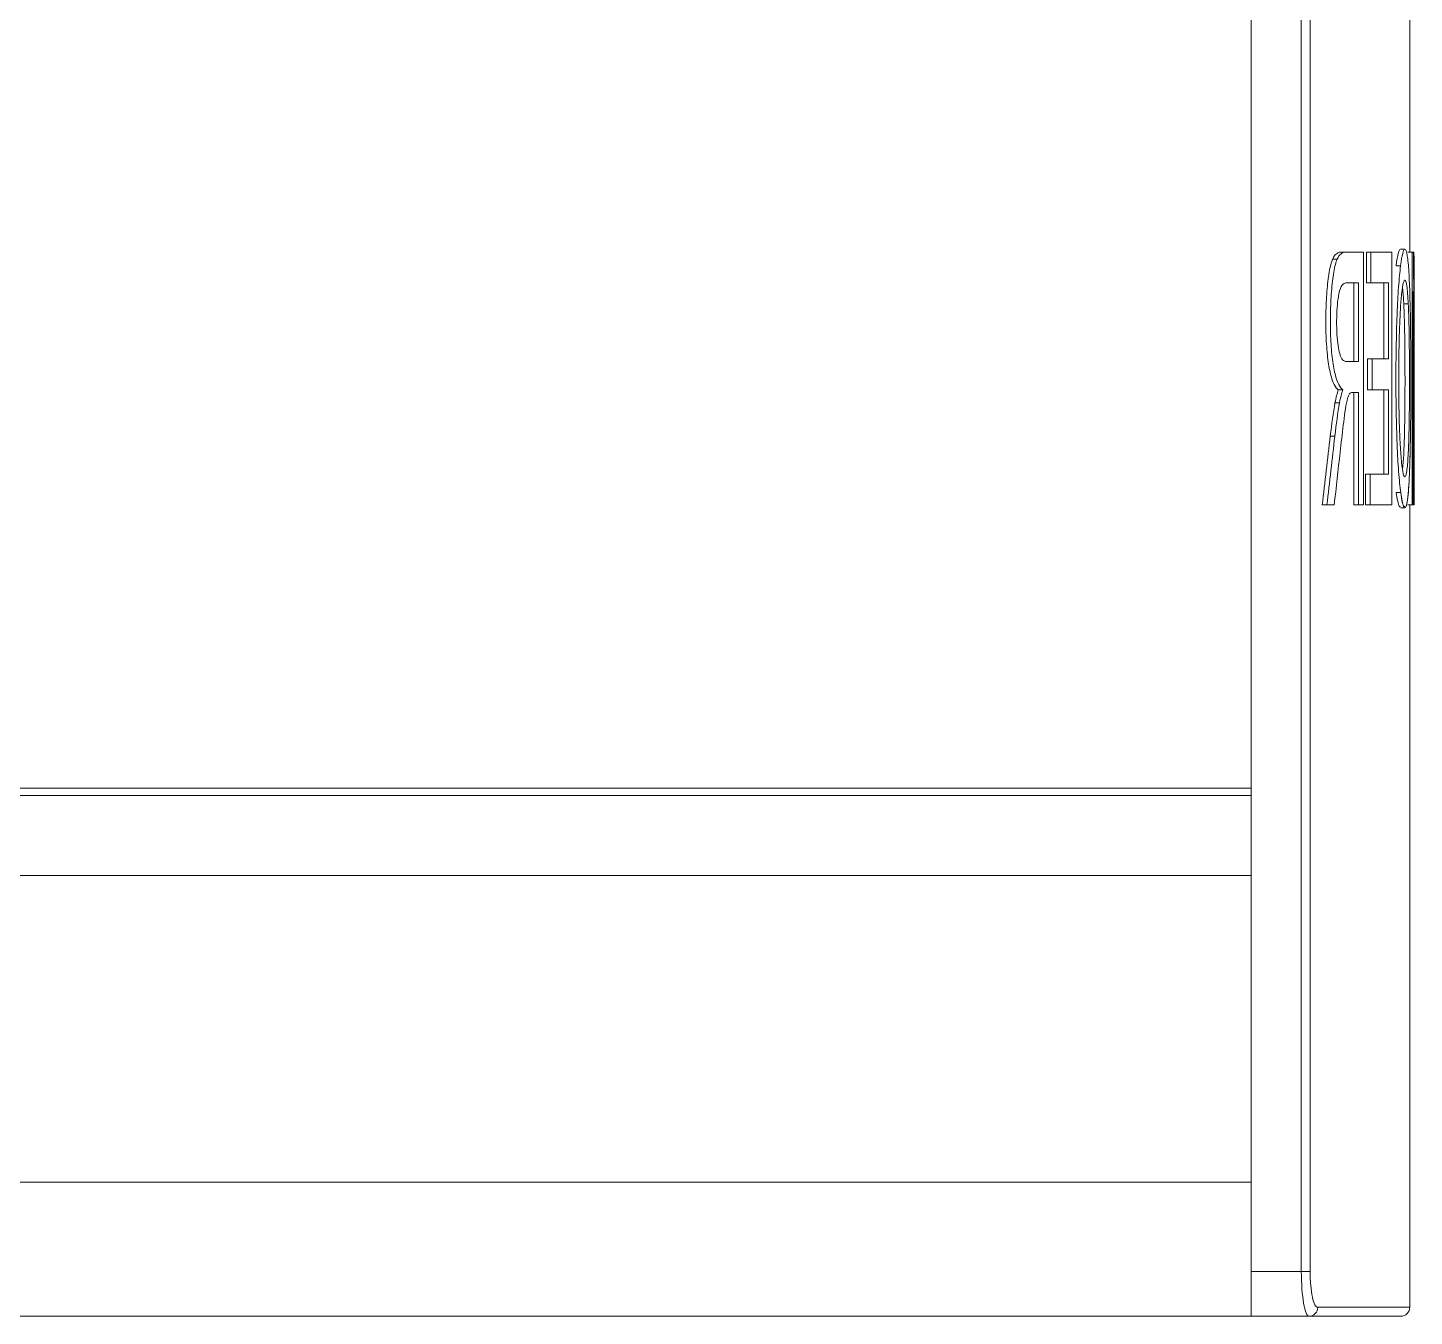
# Model space of a CAD drawing. Extents: x -976302 to -776254, y 5665 to 231437.
# Drawn here: x -798779.3 to -798623.1, y 88286.9 to 88432 of the extents above; entities that cross this region are included whole.
import ezdxf

# ---------------------------------------------------------------- set-up
doc = ezdxf.new("R2010")
doc.units = 0
doc.header["$LTSCALE"] = 1000
doc.header["$MEASUREMENT"] = 0
doc.layers.add('暖通', color=7, linetype='Continuous')

# ---------------------------------------------------------------- blocks, each defined once
blk = doc.blocks.new('*U22')
at = {"color": 5, "linetype": 'Continuous', "lineweight": 15}
for p, q in [((-23576.66, -16965.715), (-23576.66, -16947.857)), ((-23576.66, -16947.857), (-23576.66, -16965.715)), ((-23579.07, -16948.651), (-23579.07, -16988.361)), ((-23579.07, -16948.651), (-23579.07, -16988.361)), ((-23578.876, -16988.361), (-23578.876, -16948.651)), ((-23578.876, -16988.361), (-23578.876, -16948.651)), ((-23580.184, -16958.456), (-23580.184, -16979.251)), ((-23580.184, -16958.456), (-23580.184, -16979.251)), ((-23578.372, -16965.871), (-23578.271, -16965.871)), ((-23578.372, -16965.871), (-23578.271, -16965.871)), ((-23577.691, -16971.333), (-23577.691, -16965.715)), ((-23577.691, -16971.333), (-23577.691, -16965.715)), ((-23577.624, -16966.402), (-23577.624, -16965.715)), ((-23577.624, -16965.715), (-23577.524, -16965.715)), ((-23577.624, -16966.402), (-23577.624, -16965.715)), ((-23577.624, -16965.715), (-23577.524, -16965.715)), ((-23577.524, -16965.715), (-23577.524, -16966.402)), ((-23577.06, -16965.715), (-23577.524, -16965.715)), ((-23577.06, -16965.715), (-23577.524, -16965.715)), ((-23577.524, -16965.715), (-23577.524, -16966.402)), ((-23577.06, -16971.333), (-23577.06, -16965.715)), ((-23577.06, -16971.333), (-23577.06, -16965.715)), ((-23576.869, -16965.651), (-23576.77, -16965.651)), ((-23576.869, -16965.651), (-23576.77, -16965.651)), ((-23576.703, -16965.715), (-23576.604, -16965.715)), ((-23576.703, -16965.715), (-23576.604, -16965.715)), ((-23576.604, -16965.715), (-23576.604, -16971.333)), ((-23576.577, -16965.715), (-23576.604, -16965.715)), ((-23576.604, -16965.715), (-23576.604, -16971.333)), ((-23576.577, -16965.715), (-23576.604, -16965.715)), ((-23576.577, -16965.715), (-23576.567, -16965.715)), ((-23576.577, -16965.715), (-23576.567, -16965.715)), ((-23576.965, -16966.022), (-23576.865, -16966.022)), ((-23576.965, -16966.022), (-23576.865, -16966.022)), ((-23578.082, -16966.402), (-23577.803, -16966.402)), ((-23578.082, -16966.402), (-23577.803, -16966.402)), ((-23577.904, -16968.149), (-23577.904, -16966.402)), ((-23577.904, -16968.149), (-23577.904, -16966.402)), ((-23577.803, -16966.402), (-23577.803, -16968.149)), ((-23577.803, -16966.402), (-23577.803, -16968.149)), ((-23577.624, -16966.402), (-23577.524, -16966.402)), ((-23577.624, -16966.402), (-23577.524, -16966.402)), ((-23577.524, -16966.402), (-23577.135, -16966.402)), ((-23577.524, -16966.402), (-23577.135, -16966.402)), ((-23577.235, -16968.087), (-23577.235, -16966.402)), ((-23577.235, -16968.087), (-23577.235, -16966.402)), ((-23577.135, -16966.402), (-23577.135, -16968.087)), ((-23577.135, -16966.402), (-23577.135, -16968.087)), ((-23576.585, -16971.333), (-23576.585, -16966.589)), ((-23576.585, -16971.333), (-23576.585, -16966.589)), ((-23576.793, -16966.866), (-23576.694, -16966.866)), ((-23576.793, -16966.866), (-23576.694, -16966.866)), ((-23578.061, -16968.149), (-23578.052, -16968.149)), ((-23578.061, -16968.149), (-23578.052, -16968.149)), ((-23577.803, -16968.149), (-23578.052, -16968.149)), ((-23577.803, -16968.149), (-23578.052, -16968.149)), ((-23577.599, -16968.774), (-23577.599, -16968.087)), ((-23577.599, -16968.087), (-23577.498, -16968.087)), ((-23577.599, -16968.774), (-23577.599, -16968.087)), ((-23577.599, -16968.087), (-23577.498, -16968.087)), ((-23577.498, -16968.087), (-23577.498, -16968.774)), ((-23577.135, -16968.087), (-23577.498, -16968.087)), ((-23577.135, -16968.087), (-23577.498, -16968.087)), ((-23577.498, -16968.087), (-23577.498, -16968.774)), ((-23578.248, -16968.774), (-23578.147, -16968.774)), ((-23578.248, -16968.774), (-23578.147, -16968.774)), ((-23577.935, -16968.835), (-23577.803, -16968.835)), ((-23577.935, -16968.835), (-23577.803, -16968.835)), ((-23577.904, -16971.333), (-23577.904, -16968.835)), ((-23577.904, -16971.333), (-23577.904, -16968.835)), ((-23577.803, -16968.835), (-23577.803, -16971.333)), ((-23577.803, -16968.835), (-23577.803, -16971.333)), ((-23577.599, -16968.774), (-23577.498, -16968.774)), ((-23577.599, -16968.774), (-23577.498, -16968.774)), ((-23577.498, -16968.774), (-23577.135, -16968.774)), ((-23577.498, -16968.774), (-23577.135, -16968.774)), ((-23577.235, -16970.647), (-23577.235, -16968.774)), ((-23577.235, -16970.647), (-23577.235, -16968.774)), ((-23577.135, -16968.774), (-23577.135, -16970.647)), ((-23577.135, -16968.774), (-23577.135, -16970.647)), ((-23578.322, -16969.063), (-23578.221, -16969.063)), ((-23578.322, -16969.063), (-23578.221, -16969.063)), ((-23576.561, -16971.333), (-23576.561, -16969.272)), ((-23576.561, -16969.272), (-23576.561, -16971.333)), ((-23578.427, -16969.803), (-23578.326, -16969.803)), ((-23578.427, -16969.803), (-23578.326, -16969.803)), ((-23577.641, -16971.333), (-23577.641, -16970.647)), ((-23577.641, -16970.647), (-23577.541, -16970.647)), ((-23577.641, -16971.333), (-23577.641, -16970.647)), ((-23577.641, -16970.647), (-23577.541, -16970.647)), ((-23577.541, -16970.647), (-23577.541, -16971.333)), ((-23577.135, -16970.647), (-23577.541, -16970.647)), ((-23577.135, -16970.647), (-23577.541, -16970.647)), ((-23577.541, -16970.647), (-23577.541, -16971.333)), ((-23576.961, -16971.056), (-23576.862, -16971.056)), ((-23576.961, -16971.056), (-23576.862, -16971.056)), ((-23578.604, -16971.333), (-23578.503, -16971.333)), ((-23578.604, -16971.333), (-23578.503, -16971.333)), ((-23578.503, -16971.333), (-23578.338, -16971.333)), ((-23578.503, -16971.333), (-23578.338, -16971.333)), ((-23577.904, -16971.333), (-23577.803, -16971.333)), ((-23577.904, -16971.333), (-23577.803, -16971.333)), ((-23577.803, -16971.333), (-23577.691, -16971.333)), ((-23577.803, -16971.333), (-23577.691, -16971.333)), ((-23577.641, -16971.333), (-23577.541, -16971.333)), ((-23577.641, -16971.333), (-23577.541, -16971.333)), ((-23577.541, -16971.333), (-23577.06, -16971.333)), ((-23577.541, -16971.333), (-23577.06, -16971.333)), ((-23576.869, -16971.397), (-23576.77, -16971.397)), ((-23576.77, -16971.397), (-23576.869, -16971.397)), ((-23576.703, -16971.333), (-23576.604, -16971.333)), ((-23576.703, -16971.333), (-23576.604, -16971.333)), ((-23576.66, -16989.155), (-23576.66, -16971.333)), ((-23576.66, -16971.333), (-23576.66, -16989.155)), ((-23576.604, -16971.333), (-23576.585, -16971.333)), ((-23576.604, -16971.333), (-23576.585, -16971.333)), ((-23576.585, -16971.333), (-23576.564, -16971.333)), ((-23576.585, -16971.333), (-23576.564, -16971.333)), ((-23576.564, -16971.333), (-23576.561, -16971.333)), ((-23576.564, -16971.333), (-23576.561, -16971.333)), ((-23580.184, -16979.562), (-23580.184, -16979.251)), ((-23580.184, -16979.562), (-23580.184, -16979.251)), ((-23580.184, -16986.375), (-23580.184, -16979.562)), ((-23580.184, -16986.375), (-23580.184, -16979.562)), ((-23580.184, -16986.738), (-23580.184, -16986.375)), ((-23580.184, -16986.738), (-23580.184, -16986.375)), ((-23580.184, -16986.738), (-23580.184, -16988.361)), ((-23580.184, -16986.738), (-23580.184, -16988.361)), ((-23580.184, -16988.361), (-23580.184, -16989.353)), ((-23579.07, -16988.361), (-23580.184, -16988.361)), ((-23580.184, -16988.361), (-23580.184, -16989.353)), ((-23579.07, -16988.361), (-23580.184, -16988.361)), ((-23578.876, -16988.361), (-23579.07, -16988.361)), ((-23578.876, -16988.361), (-23579.07, -16988.361)), ((-23576.66, -16989.155), (-23578.704, -16989.155)), ((-23576.66, -16989.155), (-23578.704, -16989.155)), ((-23580.184, -16989.353), (-23578.898, -16989.353)), ((-23580.184, -16989.353), (-23578.898, -16989.353)), ((-23578.898, -16989.353), (-23576.859, -16989.353)), ((-23578.898, -16989.353), (-23576.859, -16989.353))]:
    blk.add_line(p, q, dxfattribs=at)
at = {"color": 7, "linetype": 'Continuous', "lineweight": 15}
for p, q in [((-24580.184, -16977.627), (-23580.184, -16977.627)), ((-24580.184, -16977.788), (-23580.184, -16977.788)), ((-24580.184, -16989.353), (-23580.184, -16989.353))]:
    blk.add_line(p, q, dxfattribs=at)
at = {"color": 253, "linetype": 'Continuous', "lineweight": 15, "true_color": 0x9e9e9e}
for p, q in [((-24580.184, -16979.562), (-23580.184, -16979.562)), ((-24580.184, -16986.375), (-23580.184, -16986.375))]:
    blk.add_line(p, q, dxfattribs=at)
at = {"color": 5, "linetype": 'Continuous', "lineweight": 15}
for centre, radius, start, end in [((-23578.9, -16989.157), 0.196, 270.6344, 0.6206), ((-23578.9, -16989.157), 0.196, 270.6344, 0.6206), ((-23576.859, -16989.155), 0.199, 270, 360), ((-23576.859, -16989.155), 0.199, 270, 0)]:
    blk.add_arc(centre, radius, start, end, dxfattribs=at)
for centre, major_axis, ratio, start_param, end_param in [((-23670.97, -16971.651), (0, 324.332), 0.291088, -1.564488, -1.552495), ((-23670.97, -16974.016), (0, 328.506), 0.287389, -1.56263, -1.548188), ((-23670.97, -16938.099), (0, 164.547), 0.573149, 4.509015, 4.5185), ((-23670.97, -16938.099), (0, 164.72), 0.573149, 4.509231, 4.518707), ((-23670.97, -16939.668), (0, 163.957), 0.575816, 4.51804, 4.525307)]:
    blk.add_ellipse(centre, major_axis=major_axis, ratio=ratio, start_param=start_param, end_param=end_param, dxfattribs=at)
at = {"color": 5, "linetype": 'Continuous', "lineweight": 15, "extrusion": (0, 0, -1)}
for centre, major_axis, ratio, start_param, end_param in [((-23670.97, -16971.651), (0, 324.332), 0.291088, 1.552495, 1.564488), ((-23670.97, -16974.016), (0, 328.506), 0.287389, 1.548188, 1.56263), ((-23670.97, -16938.099), (0, 164.547), 0.573149, 1.764685, 1.774171), ((-23670.97, -16938.099), (0, 164.72), 0.573149, 1.764479, 1.773954), ((-23670.97, -16939.668), (0, 163.957), 0.575816, 1.757878, 1.765146)]:
    blk.add_ellipse(centre, major_axis=major_axis, ratio=ratio, start_param=start_param, end_param=end_param, dxfattribs=at)
at = {"color": 5, "linetype": 'Continuous', "lineweight": 15}
for points, knots in [([(-23578.248, -16968.774), (-23578.278, -16968.75), (-23578.308, -16968.714), (-23578.367, -16968.604), (-23578.396, -16968.526), (-23578.447, -16968.323), (-23578.469, -16968.193), (-23578.502, -16967.906), (-23578.514, -16967.744), (-23578.526, -16967.415), (-23578.527, -16967.244), (-23578.521, -16966.91), (-23578.513, -16966.744), (-23578.488, -16966.437), (-23578.472, -16966.288), (-23578.428, -16966.038), (-23578.402, -16965.936), (-23578.372, -16965.871)], [0, 0, 0, 0, 0.125, 0.125, 0.25, 0.25, 0.375, 0.375, 0.5, 0.5, 0.625, 0.625, 0.75, 0.75, 0.875, 0.875, 1, 1, 1, 1]), ([(-23578.248, -16968.774), (-23578.278, -16968.75), (-23578.308, -16968.714), (-23578.367, -16968.604), (-23578.396, -16968.526), (-23578.447, -16968.323), (-23578.469, -16968.193), (-23578.502, -16967.906), (-23578.514, -16967.744), (-23578.526, -16967.415), (-23578.527, -16967.244), (-23578.521, -16966.91), (-23578.513, -16966.744), (-23578.488, -16966.437), (-23578.472, -16966.288), (-23578.428, -16966.038), (-23578.402, -16965.936), (-23578.372, -16965.871)], [0, 0, 0, 0, 0.125, 0.125, 0.25, 0.25, 0.375, 0.375, 0.5, 0.5, 0.625, 0.625, 0.75, 0.75, 0.875, 0.875, 1, 1, 1, 1]), ([(-23578.271, -16965.871), (-23578.3, -16965.936), (-23578.327, -16966.037), (-23578.37, -16966.287), (-23578.387, -16966.435), (-23578.412, -16966.744), (-23578.42, -16966.91), (-23578.426, -16967.243), (-23578.425, -16967.412), (-23578.413, -16967.742), (-23578.401, -16967.902), (-23578.376, -16968.118), (-23578.367, -16968.186), (-23578.345, -16968.312), (-23578.333, -16968.371), (-23578.295, -16968.525), (-23578.266, -16968.602), (-23578.207, -16968.714), (-23578.177, -16968.75), (-23578.147, -16968.774)], [0, 0, 0, 0, 0.125, 0.125, 0.25, 0.25, 0.375, 0.375, 0.5, 0.5, 0.625, 0.625, 0.6875, 0.6875, 0.75, 0.75, 0.875, 0.875, 1, 1, 1, 1]), ([(-23578.271, -16965.871), (-23578.3, -16965.936), (-23578.327, -16966.037), (-23578.37, -16966.287), (-23578.387, -16966.435), (-23578.412, -16966.744), (-23578.42, -16966.91), (-23578.426, -16967.243), (-23578.425, -16967.412), (-23578.413, -16967.742), (-23578.401, -16967.902), (-23578.376, -16968.118), (-23578.367, -16968.186), (-23578.345, -16968.312), (-23578.333, -16968.371), (-23578.295, -16968.525), (-23578.266, -16968.602), (-23578.207, -16968.714), (-23578.177, -16968.75), (-23578.147, -16968.774)], [0, 0, 0, 0, 0.125, 0.125, 0.25, 0.25, 0.375, 0.375, 0.5, 0.5, 0.625, 0.625, 0.6875, 0.6875, 0.75, 0.75, 0.875, 0.875, 1, 1, 1, 1]), ([(-23578.372, -16965.871), (-23578.347, -16965.814), (-23578.321, -16965.783), (-23578.27, -16965.738), (-23578.244, -16965.726), (-23578.193, -16965.714), (-23578.168, -16965.715), (-23578.118, -16965.715), (-23577.994, -16965.715), (-23577.879, -16965.715), (-23577.791, -16965.715)], [0, 0, 0, 0, 0.125, 0.125, 0.25, 0.25, 0.375, 0.375, 0.5, 1, 1, 1, 1]), ([(-23578.372, -16965.871), (-23578.347, -16965.814), (-23578.321, -16965.783), (-23578.27, -16965.738), (-23578.244, -16965.726), (-23578.193, -16965.714), (-23578.168, -16965.715), (-23578.118, -16965.715), (-23577.994, -16965.715), (-23577.879, -16965.715), (-23577.791, -16965.715)], [0, 0, 0, 0, 0.125, 0.125, 0.25, 0.25, 0.375, 0.375, 0.5, 1, 1, 1, 1]), ([(-23577.691, -16965.715), (-23577.778, -16965.715), (-23577.871, -16965.715), (-23577.992, -16965.715), (-23578.017, -16965.715), (-23578.067, -16965.715), (-23578.092, -16965.714), (-23578.144, -16965.726), (-23578.169, -16965.738), (-23578.221, -16965.783), (-23578.246, -16965.815), (-23578.271, -16965.871)], [0, 0, 0, 0, 0.5, 0.5, 0.625, 0.625, 0.75, 0.75, 0.875, 0.875, 1, 1, 1, 1]), ([(-23577.691, -16965.715), (-23577.778, -16965.715), (-23577.871, -16965.715), (-23577.992, -16965.715), (-23578.017, -16965.715), (-23578.067, -16965.715), (-23578.092, -16965.714), (-23578.144, -16965.726), (-23578.169, -16965.738), (-23578.221, -16965.783), (-23578.246, -16965.815), (-23578.271, -16965.871)], [0, 0, 0, 0, 0.5, 0.5, 0.625, 0.625, 0.75, 0.75, 0.875, 0.875, 1, 1, 1, 1]), ([(-23576.965, -16966.022), (-23576.949, -16965.901), (-23576.933, -16965.807), (-23576.9, -16965.683), (-23576.884, -16965.653), (-23576.869, -16965.651)], [0, 0, 0, 0, 0.5, 0.5, 1, 1, 1, 1]), ([(-23576.965, -16966.022), (-23576.949, -16965.901), (-23576.933, -16965.807), (-23576.9, -16965.683), (-23576.884, -16965.653), (-23576.869, -16965.651)], [0, 0, 0, 0, 0.5, 0.5, 1, 1, 1, 1]), ([(-23576.77, -16965.651), (-23576.785, -16965.653), (-23576.801, -16965.683), (-23576.833, -16965.807), (-23576.849, -16965.901), (-23576.865, -16966.022)], [0, 0, 0, 0, 0.5, 0.5, 1, 1, 1, 1]), ([(-23576.77, -16965.651), (-23576.785, -16965.653), (-23576.801, -16965.683), (-23576.833, -16965.807), (-23576.849, -16965.901), (-23576.865, -16966.022)], [0, 0, 0, 0, 0.5, 0.5, 1, 1, 1, 1]), ([(-23576.649, -16969.988), (-23576.645, -16969.771), (-23576.642, -16969.546), (-23576.637, -16969.082), (-23576.636, -16968.839), (-23576.636, -16968.356), (-23576.637, -16968.116), (-23576.64, -16967.641), (-23576.643, -16967.403), (-23576.65, -16966.954), (-23576.656, -16966.739), (-23576.669, -16966.36), (-23576.678, -16966.189), (-23576.693, -16965.985), (-23576.699, -16965.925), (-23576.711, -16965.823), (-23576.718, -16965.781), (-23576.738, -16965.682), (-23576.753, -16965.653), (-23576.77, -16965.651)], [0, 0, 0, 0, 0.125, 0.125, 0.25, 0.25, 0.375, 0.375, 0.5, 0.5, 0.625, 0.625, 0.75, 0.75, 0.8125, 0.8125, 0.875, 0.875, 1, 1, 1, 1]), ([(-23576.649, -16969.988), (-23576.645, -16969.771), (-23576.642, -16969.546), (-23576.637, -16969.082), (-23576.636, -16968.839), (-23576.636, -16968.356), (-23576.637, -16968.116), (-23576.64, -16967.641), (-23576.643, -16967.403), (-23576.65, -16966.954), (-23576.656, -16966.739), (-23576.669, -16966.36), (-23576.678, -16966.189), (-23576.693, -16965.985), (-23576.699, -16965.925), (-23576.711, -16965.823), (-23576.718, -16965.781), (-23576.738, -16965.682), (-23576.753, -16965.653), (-23576.77, -16965.651)], [0, 0, 0, 0, 0.125, 0.125, 0.25, 0.25, 0.375, 0.375, 0.5, 0.5, 0.625, 0.625, 0.75, 0.75, 0.8125, 0.8125, 0.875, 0.875, 1, 1, 1, 1]), ([(-23576.567, -16965.715), (-23576.564, -16966.512), (-23576.562, -16967.707), (-23576.561, -16968.902), (-23576.561, -16969.699), (-23576.561, -16970.097), (-23576.562, -16970.498)], [0, 0, 0, 0, 0.5, 0.75, 0.75, 1, 1, 1, 1]), ([(-23576.567, -16965.715), (-23576.564, -16966.512), (-23576.562, -16967.707), (-23576.561, -16968.902), (-23576.561, -16969.699), (-23576.561, -16970.097), (-23576.562, -16970.498)], [0, 0, 0, 0, 0.5, 0.75, 0.75, 1, 1, 1, 1]), ([(-23576.865, -16966.022), (-23576.881, -16966.151), (-23576.896, -16966.308), (-23576.917, -16966.59), (-23576.923, -16966.691), (-23576.934, -16966.899), (-23576.939, -16967.007), (-23576.952, -16967.341), (-23576.958, -16967.579), (-23576.966, -16968.057), (-23576.968, -16968.301), (-23576.968, -16968.79), (-23576.966, -16969.032), (-23576.958, -16969.509), (-23576.951, -16969.746), (-23576.938, -16970.081), (-23576.933, -16970.189), (-23576.922, -16970.397), (-23576.915, -16970.498), (-23576.902, -16970.683), (-23576.894, -16970.769), (-23576.879, -16970.924), (-23576.87, -16970.995), (-23576.862, -16971.056)], [0, 0, 0, 0, 0.125, 0.125, 0.1875, 0.1875, 0.25, 0.25, 0.375, 0.375, 0.5, 0.5, 0.625, 0.625, 0.75, 0.75, 0.8125, 0.8125, 0.875, 0.875, 0.9375, 0.9375, 1, 1, 1, 1]), ([(-23576.865, -16966.022), (-23576.881, -16966.151), (-23576.896, -16966.308), (-23576.917, -16966.59), (-23576.923, -16966.691), (-23576.934, -16966.899), (-23576.939, -16967.007), (-23576.952, -16967.341), (-23576.958, -16967.579), (-23576.966, -16968.057), (-23576.968, -16968.301), (-23576.968, -16968.79), (-23576.966, -16969.032), (-23576.958, -16969.509), (-23576.951, -16969.746), (-23576.938, -16970.081), (-23576.933, -16970.189), (-23576.922, -16970.397), (-23576.915, -16970.498), (-23576.902, -16970.683), (-23576.894, -16970.769), (-23576.879, -16970.924), (-23576.87, -16970.995), (-23576.862, -16971.056)], [0, 0, 0, 0, 0.125, 0.125, 0.1875, 0.1875, 0.25, 0.25, 0.375, 0.375, 0.5, 0.5, 0.625, 0.625, 0.75, 0.75, 0.8125, 0.8125, 0.875, 0.875, 0.9375, 0.9375, 1, 1, 1, 1]), ([(-23578.236, -16966.647), (-23578.215, -16966.548), (-23578.189, -16966.487), (-23578.135, -16966.416), (-23578.108, -16966.403), (-23578.082, -16966.402)], [0, 0, 0, 0, 0.5, 0.5, 1, 1, 1, 1]), ([(-23578.236, -16966.647), (-23578.215, -16966.548), (-23578.189, -16966.487), (-23578.135, -16966.416), (-23578.108, -16966.403), (-23578.082, -16966.402)], [0, 0, 0, 0, 0.5, 0.5, 1, 1, 1, 1]), ([(-23576.887, -16967.378), (-23576.881, -16967.225), (-23576.874, -16967.079), (-23576.858, -16966.822), (-23576.848, -16966.71), (-23576.826, -16966.525), (-23576.815, -16966.454), (-23576.792, -16966.362), (-23576.781, -16966.34), (-23576.77, -16966.338)], [0, 0, 0, 0, 0.25, 0.25, 0.5, 0.5, 0.75, 0.75, 1, 1, 1, 1]), ([(-23576.887, -16967.378), (-23576.881, -16967.225), (-23576.874, -16967.079), (-23576.858, -16966.822), (-23576.848, -16966.71), (-23576.826, -16966.525), (-23576.815, -16966.454), (-23576.792, -16966.362), (-23576.781, -16966.34), (-23576.77, -16966.338)], [0, 0, 0, 0, 0.25, 0.25, 0.5, 0.5, 0.75, 0.75, 1, 1, 1, 1]), ([(-23576.793, -16966.866), (-23576.796, -16966.824), (-23576.801, -16966.739), (-23576.81, -16966.617), (-23576.817, -16966.552), (-23576.821, -16966.516)], [0, 0, 0, 0, 0.305234, 0.613147, 1, 1, 1, 1]), ([(-23576.793, -16966.866), (-23576.796, -16966.824), (-23576.801, -16966.739), (-23576.81, -16966.617), (-23576.817, -16966.552), (-23576.821, -16966.516)], [0, 0, 0, 0, 0.305234, 0.613147, 1, 1, 1, 1]), ([(-23576.77, -16966.338), (-23576.754, -16966.34), (-23576.739, -16966.384), (-23576.72, -16966.519), (-23576.714, -16966.576), (-23576.703, -16966.708), (-23576.698, -16966.783), (-23576.694, -16966.866)], [0, 0, 0, 0, 0.5, 0.5, 0.75, 0.75, 1, 1, 1, 1]), ([(-23576.77, -16966.338), (-23576.754, -16966.34), (-23576.739, -16966.384), (-23576.72, -16966.519), (-23576.714, -16966.576), (-23576.703, -16966.708), (-23576.698, -16966.783), (-23576.694, -16966.866)], [0, 0, 0, 0, 0.5, 0.5, 0.75, 0.75, 1, 1, 1, 1]), ([(-23578.259, -16967.74), (-23578.269, -16967.656), (-23578.277, -16967.563), (-23578.285, -16967.37), (-23578.286, -16967.269), (-23578.283, -16967.069), (-23578.278, -16966.972), (-23578.261, -16966.793), (-23578.249, -16966.715), (-23578.236, -16966.647)], [0, 0, 0, 0, 0.25, 0.25, 0.5, 0.5, 0.75, 0.75, 1, 1, 1, 1]), ([(-23578.259, -16967.74), (-23578.269, -16967.656), (-23578.277, -16967.563), (-23578.285, -16967.37), (-23578.286, -16967.269), (-23578.283, -16967.069), (-23578.278, -16966.972), (-23578.261, -16966.793), (-23578.249, -16966.715), (-23578.236, -16966.647)], [0, 0, 0, 0, 0.25, 0.25, 0.5, 0.5, 0.75, 0.75, 1, 1, 1, 1]), ([(-23576.822, -16970.526), (-23576.816, -16970.476), (-23576.8, -16970.351), (-23576.783, -16969.966), (-23576.768, -16969.344), (-23576.765, -16968.5), (-23576.769, -16967.684), (-23576.781, -16967.125), (-23576.791, -16966.927), (-23576.793, -16966.866)], [0, 0, 0, 0, 0.083787, 0.211443, 0.355757, 0.572741, 0.809218, 0.941691, 1, 1, 1, 1]), ([(-23576.822, -16970.526), (-23576.816, -16970.476), (-23576.8, -16970.351), (-23576.783, -16969.966), (-23576.768, -16969.344), (-23576.765, -16968.5), (-23576.769, -16967.684), (-23576.781, -16967.125), (-23576.791, -16966.927), (-23576.793, -16966.866)], [0, 0, 0, 0, 0.0837872, 0.2114429, 0.3557565, 0.5727412, 0.8092179, 0.9416913, 1, 1, 1, 1]), ([(-23576.694, -16966.866), (-23576.686, -16967.012), (-23576.681, -16967.195), (-23576.673, -16967.576), (-23576.671, -16967.779), (-23576.668, -16968.189), (-23576.667, -16968.394), (-23576.667, -16968.805), (-23576.668, -16969.012), (-23576.672, -16969.421), (-23576.675, -16969.617), (-23576.685, -16969.986), (-23576.692, -16970.148), (-23576.709, -16970.427), (-23576.719, -16970.536), (-23576.742, -16970.68), (-23576.755, -16970.71), (-23576.769, -16970.709)], [0, 0, 0, 0, 0.125, 0.125, 0.25, 0.25, 0.375, 0.375, 0.5, 0.5, 0.625, 0.625, 0.75, 0.75, 0.875, 0.875, 1, 1, 1, 1]), ([(-23576.694, -16966.866), (-23576.686, -16967.012), (-23576.681, -16967.195), (-23576.673, -16967.576), (-23576.671, -16967.779), (-23576.668, -16968.189), (-23576.667, -16968.394), (-23576.667, -16968.805), (-23576.668, -16969.012), (-23576.672, -16969.421), (-23576.675, -16969.617), (-23576.685, -16969.986), (-23576.692, -16970.148), (-23576.709, -16970.427), (-23576.719, -16970.536), (-23576.742, -16970.68), (-23576.755, -16970.71), (-23576.769, -16970.709)], [0, 0, 0, 0, 0.125, 0.125, 0.25, 0.25, 0.375, 0.375, 0.5, 0.5, 0.625, 0.625, 0.75, 0.75, 0.875, 0.875, 1, 1, 1, 1]), ([(-23576.769, -16970.709), (-23576.781, -16970.71), (-23576.794, -16970.688), (-23576.819, -16970.582), (-23576.831, -16970.499), (-23576.854, -16970.278), (-23576.864, -16970.147), (-23576.881, -16969.846), (-23576.888, -16969.682), (-23576.898, -16969.339), (-23576.901, -16969.158), (-23576.905, -16968.797), (-23576.906, -16968.616), (-23576.905, -16968.253), (-23576.903, -16968.069), (-23576.897, -16967.715), (-23576.893, -16967.543), (-23576.887, -16967.378)], [0, 0, 0, 0, 0.125, 0.125, 0.25, 0.25, 0.375, 0.375, 0.5, 0.5, 0.625, 0.625, 0.75, 0.75, 0.875, 0.875, 1, 1, 1, 1]), ([(-23576.769, -16970.709), (-23576.781, -16970.71), (-23576.794, -16970.688), (-23576.819, -16970.582), (-23576.831, -16970.499), (-23576.854, -16970.278), (-23576.864, -16970.147), (-23576.881, -16969.846), (-23576.888, -16969.682), (-23576.898, -16969.339), (-23576.901, -16969.158), (-23576.905, -16968.797), (-23576.906, -16968.616), (-23576.905, -16968.253), (-23576.903, -16968.069), (-23576.897, -16967.715), (-23576.893, -16967.543), (-23576.887, -16967.378)], [0, 0, 0, 0, 0.125, 0.125, 0.25, 0.25, 0.375, 0.375, 0.5, 0.5, 0.625, 0.625, 0.75, 0.75, 0.875, 0.875, 1, 1, 1, 1]), ([(-23578.185, -16968.055), (-23578.2, -16968.027), (-23578.214, -16967.986), (-23578.24, -16967.88), (-23578.251, -16967.814), (-23578.259, -16967.74)], [0, 0, 0, 0, 0.5, 0.5, 1, 1, 1, 1]), ([(-23578.185, -16968.055), (-23578.2, -16968.027), (-23578.214, -16967.986), (-23578.24, -16967.88), (-23578.251, -16967.814), (-23578.259, -16967.74)], [0, 0, 0, 0, 0.5, 0.5, 1, 1, 1, 1]), ([(-23578.052, -16968.149), (-23578.074, -16968.151), (-23578.096, -16968.147), (-23578.141, -16968.121), (-23578.164, -16968.1), (-23578.185, -16968.055)], [0, 0, 0, 0, 0.5, 0.5, 1, 1, 1, 1]), ([(-23578.052, -16968.149), (-23578.074, -16968.151), (-23578.096, -16968.147), (-23578.141, -16968.121), (-23578.164, -16968.1), (-23578.185, -16968.055)], [0, 0, 0, 0, 0.5, 0.5, 1, 1, 1, 1]), ([(-23578.322, -16969.063), (-23578.311, -16969.004), (-23578.299, -16968.953), (-23578.274, -16968.858), (-23578.261, -16968.815), (-23578.248, -16968.774)], [0, 0, 0, 0, 0.5, 0.5, 1, 1, 1, 1]), ([(-23578.322, -16969.063), (-23578.311, -16969.004), (-23578.299, -16968.953), (-23578.274, -16968.858), (-23578.261, -16968.815), (-23578.248, -16968.774)], [0, 0, 0, 0, 0.5, 0.5, 1, 1, 1, 1]), ([(-23578.147, -16968.774), (-23578.16, -16968.815), (-23578.173, -16968.858), (-23578.198, -16968.953), (-23578.21, -16969.004), (-23578.221, -16969.063)], [0, 0, 0, 0, 0.5, 0.5, 1, 1, 1, 1]), ([(-23578.147, -16968.774), (-23578.16, -16968.815), (-23578.173, -16968.858), (-23578.198, -16968.953), (-23578.21, -16969.004), (-23578.221, -16969.063)], [0, 0, 0, 0, 0.5, 0.5, 1, 1, 1, 1]), ([(-23578.055, -16969.016), (-23578.054, -16969.011), (-23578.052, -16969.005), (-23578.051, -16969), (-23578.044, -16968.974), (-23578.037, -16968.951), (-23578.029, -16968.93), (-23578.024, -16968.916), (-23578.019, -16968.903), (-23578.014, -16968.891), (-23578.01, -16968.881), (-23578.005, -16968.871), (-23578, -16968.863)], [0.0008677277, 0.0008677277, 0.0008677277, 0.0008677277, 0.0008988786, 0.0008988786, 0.0008988786, 0.0010412531, 0.0010412531, 0.0010412531, 0.0011360045, 0.0011360045, 0.0011360045, 0.0012210171, 0.0012210171, 0.0012210171, 0.0012210171]), ([(-23578.055, -16969.016), (-23578.054, -16969.011), (-23578.052, -16969.005), (-23578.051, -16969), (-23578.044, -16968.974), (-23578.037, -16968.951), (-23578.029, -16968.93), (-23578.024, -16968.916), (-23578.019, -16968.903), (-23578.014, -16968.891), (-23578.01, -16968.881), (-23578.005, -16968.871), (-23578, -16968.863)], [0.0008677277, 0.0008677277, 0.0008677277, 0.0008677277, 0.0008988786, 0.0008988786, 0.0008988786, 0.0010412531, 0.0010412531, 0.0010412531, 0.0011360045, 0.0011360045, 0.0011360045, 0.0012210171, 0.0012210171, 0.0012210171, 0.0012210171]), ([(-23577.935, -16968.835), (-23577.935, -16968.835), (-23577.936, -16968.836), (-23577.937, -16968.836), (-23577.948, -16968.837), (-23577.959, -16968.84), (-23577.97, -16968.844), (-23577.978, -16968.847), (-23577.985, -16968.85), (-23577.993, -16968.856), (-23577.995, -16968.858), (-23577.998, -16968.86), (-23578, -16968.863)], [0.0012473596, 0.0012473596, 0.0012473596, 0.0012473596, 0.0012592377, 0.0012592377, 0.0012592377, 0.0014581139, 0.0014581139, 0.0014581139, 0.0015907625, 0.0015907625, 0.0015907625, 0.0016339415, 0.0016339415, 0.0016339415, 0.0016339415]), ([(-23577.935, -16968.835), (-23577.935, -16968.835), (-23577.936, -16968.836), (-23577.937, -16968.836), (-23577.948, -16968.837), (-23577.959, -16968.84), (-23577.97, -16968.844), (-23577.978, -16968.847), (-23577.985, -16968.85), (-23577.993, -16968.856), (-23577.995, -16968.858), (-23577.998, -16968.86), (-23578, -16968.863)], [0.0012473596, 0.0012473596, 0.0012473596, 0.0012473596, 0.0012592377, 0.0012592377, 0.0012592377, 0.0014581139, 0.0014581139, 0.0014581139, 0.0015907625, 0.0015907625, 0.0015907625, 0.0016339415, 0.0016339415, 0.0016339415, 0.0016339415]), ([(-23578.208, -16970.163), (-23578.185, -16969.959), (-23578.162, -16969.756), (-23578.126, -16969.459), (-23578.114, -16969.362), (-23578.087, -16969.176), (-23578.073, -16969.085), (-23578.055, -16969.016)], [0, 0, 0, 0, 0.5, 0.5, 0.75, 0.75, 1, 1, 1, 1]), ([(-23578.208, -16970.163), (-23578.185, -16969.959), (-23578.162, -16969.756), (-23578.126, -16969.459), (-23578.114, -16969.362), (-23578.087, -16969.176), (-23578.073, -16969.085), (-23578.055, -16969.016)], [0, 0, 0, 0, 0.5, 0.5, 0.75, 0.75, 1, 1, 1, 1]), ([(-23576.562, -16970.498), (-23576.562, -16970.447), (-23576.562, -16970.396), (-23576.562, -16970.345), (-23576.562, -16970.247), (-23576.562, -16970.149), (-23576.562, -16970.051), (-23576.562, -16969.952), (-23576.562, -16969.852), (-23576.563, -16969.753), (-23576.563, -16969.703), (-23576.563, -16969.654), (-23576.563, -16969.605)], [0.0024888748, 0.0024888748, 0.0024888748, 0.0024888748, 0.0026489224, 0.0026489224, 0.0026489224, 0.0029559204, 0.0029559204, 0.0029559204, 0.0032681774, 0.0032681774, 0.0032681774, 0.0034226971, 0.0034226971, 0.0034226971, 0.0034226971]), ([(-23576.562, -16970.498), (-23576.562, -16970.447), (-23576.562, -16970.396), (-23576.562, -16970.345), (-23576.562, -16970.247), (-23576.562, -16970.149), (-23576.562, -16970.051), (-23576.562, -16969.952), (-23576.562, -16969.852), (-23576.563, -16969.753), (-23576.563, -16969.703), (-23576.563, -16969.654), (-23576.563, -16969.605)], [0.0024888748, 0.0024888748, 0.0024888748, 0.0024888748, 0.0026489224, 0.0026489224, 0.0026489224, 0.0029559204, 0.0029559204, 0.0029559204, 0.0032681774, 0.0032681774, 0.0032681774, 0.0034226971, 0.0034226971, 0.0034226971, 0.0034226971]), ([(-23576.862, -16971.056), (-23576.85, -16971.143), (-23576.838, -16971.215), (-23576.814, -16971.323), (-23576.802, -16971.36), (-23576.778, -16971.399), (-23576.767, -16971.402), (-23576.745, -16971.377), (-23576.734, -16971.348), (-23576.715, -16971.254), (-23576.706, -16971.19), (-23576.69, -16971.023), (-23576.683, -16970.924), (-23576.67, -16970.698), (-23576.665, -16970.57), (-23576.656, -16970.293), (-23576.652, -16970.145), (-23576.649, -16969.988)], [0, 0, 0, 0, 0.125, 0.125, 0.25, 0.25, 0.375, 0.375, 0.5, 0.5, 0.625, 0.625, 0.75, 0.75, 0.875, 0.875, 1, 1, 1, 1]), ([(-23576.745, -16971.371), (-23576.732, -16971.344), (-23576.721, -16971.293), (-23576.701, -16971.141), (-23576.691, -16971.039), (-23576.675, -16970.798), (-23576.668, -16970.656), (-23576.657, -16970.342), (-23576.653, -16970.171), (-23576.649, -16969.988)], [0, 0, 0, 0, 0.25, 0.25, 0.5, 0.5, 0.75, 0.75, 1, 1, 1, 1]), ([(-23576.869, -16971.37), (-23576.879, -16971.375), (-23576.908, -16971.39), (-23576.94, -16971.191), (-23576.961, -16971.056)], [0, 0, 0, 0, 0.3255382, 1, 1, 1, 1]), ([(-23576.869, -16971.37), (-23576.879, -16971.375), (-23576.908, -16971.39), (-23576.94, -16971.191), (-23576.961, -16971.056)], [0, 0, 0, 0, 0.325538, 1, 1, 1, 1]), ([(-23576.862, -16971.056), (-23576.841, -16971.186), (-23576.81, -16971.388), (-23576.781, -16971.37), (-23576.77, -16971.364)], [0, 0, 0, 0, 0.643546, 1, 1, 1, 1]), ([(-23579.07, -16988.361), (-23579.07, -16988.625), (-23579.05, -16988.883), (-23579.002, -16989.157), (-23578.983, -16989.229), (-23578.942, -16989.328), (-23578.92, -16989.353), (-23578.898, -16989.353)], [0, 0, 0, 0, 0.5, 0.5, 0.75, 0.75, 1, 1, 1, 1]), ([(-23579.07, -16988.361), (-23579.07, -16988.625), (-23579.05, -16988.883), (-23579.002, -16989.157), (-23578.983, -16989.229), (-23578.942, -16989.328), (-23578.92, -16989.353), (-23578.898, -16989.353)], [0, 0, 0, 0, 0.5, 0.5, 0.75, 0.75, 1, 1, 1, 1]), ([(-23578.704, -16989.155), (-23578.726, -16989.155), (-23578.747, -16989.135), (-23578.789, -16989.057), (-23578.808, -16988.999), (-23578.856, -16988.78), (-23578.876, -16988.573), (-23578.876, -16988.361)], [0, 0, 0, 0, 0.25, 0.25, 0.5, 0.5, 1, 1, 1, 1]), ([(-23578.704, -16989.155), (-23578.726, -16989.155), (-23578.747, -16989.135), (-23578.789, -16989.057), (-23578.808, -16988.999), (-23578.856, -16988.78), (-23578.876, -16988.573), (-23578.876, -16988.361)], [0, 0, 0, 0, 0.25, 0.25, 0.5, 0.5, 1, 1, 1, 1])]:
    blk.add_open_spline(points, degree=3, knots=knots, dxfattribs=at)
for points in [[(-23578.427, -16969.803), (-23578.396, -16969.539), (-23578.361, -16969.288), (-23578.322, -16969.063)], [(-23578.427, -16969.803), (-23578.396, -16969.539), (-23578.361, -16969.288), (-23578.322, -16969.063)], [(-23578.326, -16969.803), (-23578.295, -16969.539), (-23578.26, -16969.288), (-23578.221, -16969.063)], [(-23578.326, -16969.803), (-23578.295, -16969.539), (-23578.26, -16969.288), (-23578.221, -16969.063)]]:
    blk.add_open_spline(points, degree=3, dxfattribs=at)

msp = doc.modelspace()

# ---------------------------------------------------------------- block references
at = {"layer": '暖通', "color": 7, "xscale": 5.068799998611212, "yscale": 5.068799998611212, "zscale": 5.068799998611212}
msp.add_blockref('*U22', (-679118.28, 174402.58), dxfattribs=at)
msp.add_blockref('*U22', (-679118.28, 174402.58), dxfattribs=at)

doc.saveas('drawing.dxf')
